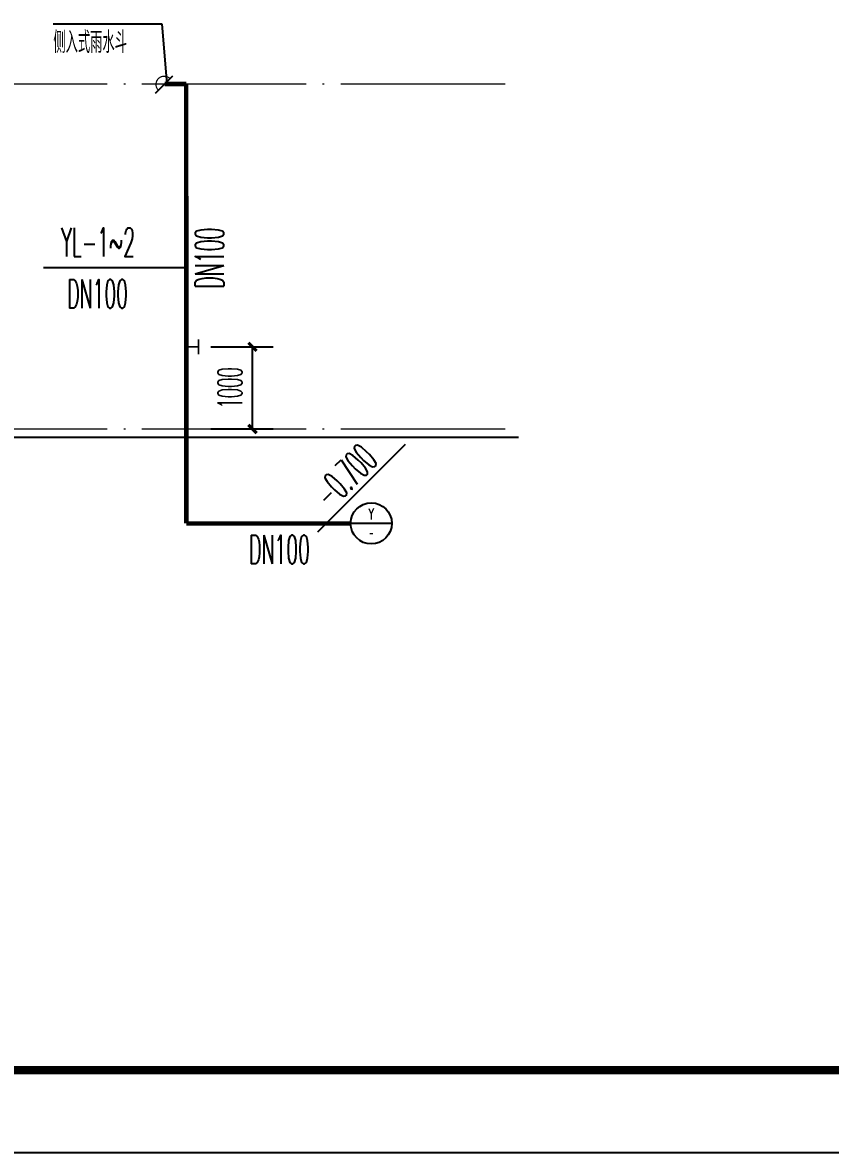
# Model space of a CAD drawing. Extents: x 806433 to 916184, y 471594 to 628865.
# Drawn here: x 872610 to 882439, y 504587 to 518341 of the extents above; entities that cross this region are included whole.
import ezdxf
from ezdxf.enums import TextEntityAlignment as Align

# ---------------------------------------------------------------- set-up
doc = ezdxf.new("R2010")
doc.units = 0
doc.header["$LTSCALE"] = 1000
doc.header["$MEASUREMENT"] = 0
doc.linetypes.add('DOTE', pattern=[2.42, 2, -0.2, 0.02, -0.2])
for name, color, linetype in [('DIM_不分区给水', 3, 'Continuous'), ('DIM_消防', 3, 'Continuous'), ('DIM_雨水', 4, 'Continuous'), ('EQUIP_污水', 7, 'Continuous'), ('PIPE-雨水', 4, 'TG_Y'), ('TWT_DIM', 3, 'Continuous'), ('图框', 140, 'Continuous'), ('立面', 2, 'Continuous')]:
    doc.layers.add(name, color=color, linetype=linetype)
doc.layers.add('DOTE', color=19, linetype='DOTE', lineweight=9)
doc.layers.add('ZC', color=6, linetype='Continuous', lineweight=40)
doc.styles.add('_TCH_DIM_T3', font='SIMPLEX.shx', dxfattribs={"width": 0.494118, "bigfont": 'GBCBIG.shx'})
doc.styles.add('_TWT_SERIAL', font='simplex.shx', dxfattribs={"width": 0.6, "oblique": 10, "height": 3.5, "bigfont": 'aadri.shx'})
doc.styles.add('TG_LINETYPE', font='SIMPLEX', dxfattribs={"width": 0.8, "height": 3, "bigfont": 'HZTXT'})
doc.linetypes.add('TG_Y', pattern='A,2,-0.229,["Y",TG_LINETYPE,S=0.1,R=0,X=-0.229,Y=-0.15],0', length=2.229)
doc.dimstyles.new('_TWT_ARCH&&100', dxfattribs={"dimtxt": 297.5, "dimasz": 100, "dimexe": 250, "dimexo": 300, "dimgap": 126.25, "dimtad": 1, "dimdec": 0, "dimzin": 0, "dimdsep": 46, "dimtxsty": '_TCH_DIM_T3', "dimblk": 'ARCHTICK', "dimcen": 0.09, "dimclrt": 7, "dimazin": 2, "dimtfac": 1, "dimtdec": 0, "dimtix": 1, "dimtmove": 2, "dimatfit": 3, "dimfxl": 0, "dimtolj": 1, "dimtzin": 0, "dimarcsym": 0})

# ---------------------------------------------------------------- blocks, each defined once
blk = doc.blocks.new('A$C18B071EE')
at = {"layer": 'DIM_雨水'}
blk.add_line((250, 0), (-250, 0), dxfattribs=at)
blk.add_circle((0, 0), 250, dxfattribs=at)
at = {"layer": 'DIM_雨水', "color": 7, "style": '_TWT_SERIAL'}
for s, width, p, p2 in [('Y', 0.6, (-31, 46), (31, 46)), ('-', 0.466667, (-27, -180), (27, -180))]:
    blk.add_text(s, height=134, dxfattribs=dict(at, width=width)).set_placement(p, p2, align=Align.FIT)
blk = doc.blocks.new('_ArchTick')
at = {"color": 0, "linetype": 'ByBlock', "const_width": 0.4}
blk.add_lwpolyline([(-0.5, -0.5), (0.5, 0.5)], dxfattribs=at)
blk = doc.blocks.new('*D30')
at = {"layer": 'Defpoints', "color": 0}
for p in [(874602, 514394), (875407, 514394), (874602, 513394)]:
    blk.add_point(p, dxfattribs=at)
at = {"layer": 'TWT_DIM', "color": 0, "lineweight": -2}
for p, q in [((874902, 514394), (875657, 514394)), ((875407, 513394), (875407, 514394)), ((874902, 513394), (875657, 513394))]:
    blk.add_line(p, q, dxfattribs=at)
at = {"layer": 'TWT_DIM', "color": 0, "lineweight": -2, "xscale": 100, "yscale": 100, "zscale": 100}
for p, rotation in [((875407, 514394), 90), ((875407, 513394), 270)]:
    blk.add_blockref('_ArchTick', p, dxfattribs=dict(at, rotation=rotation))
at = {"layer": 'TWT_DIM', "color": 7, "insert": (875132, 513894), "char_height": 297.5, "attachment_point": 5, "rotation": 90, "style": '_TCH_DIM_T3'}
blk.add_mtext('\\A1;1000', dxfattribs=at)
blk = doc.blocks.new('$ATTACHMENT$00000073')
at = {"const_width": 20}
for points in [[(0, 0), (150, 0)], [(150, 90), (150, -90)]]:
    blk.add_lwpolyline(points, dxfattribs=at)
blk = doc.blocks.new('$ATTACHMENT$00000217')
blk.add_line((-150, 0), (150, 0))
at = {"const_width": 15}
blk.add_lwpolyline([(-99, 0, -1), (101, 0)], format="xyb", dxfattribs=at)

msp = doc.modelspace()

# ---------------------------------------------------------------- linework, layer by layer
at = {"layer": 'DIM_不分区给水'}
for p, q in [((874307.6, 518323.8), (872981.5, 518323.8)), ((874368.2, 517594), (874307.6, 518323.8)), ((874224.6, 515354, 450), (872862.2, 515354, 450)), ((874601.6, 515354, 450), (874224.6, 515354, 450))]:
    msp.add_line(p, q, dxfattribs=at)
at = {"layer": 'DIM_消防'}
msp.add_line((877264, 513204, 450), (876198, 512138, 450), dxfattribs=at)
at = {"layer": 'DOTE', "color": 8}
for points in [[(861960.1, 517594), (878485, 517594)], [(861960.1, 513394), (878485, 513394)]]:
    msp.add_lwpolyline(points, dxfattribs=at)
at = {"layer": 'PIPE-雨水', "const_width": 55}
for points in [[(874338.3, 517594), (874600.2, 517594)], [(874600.2, 517594), (874601.6, 514394)], [(874601.6, 514394), (874601.6, 512244)], [(874601.6, 512244), (876601.6, 512244)]]:
    msp.add_lwpolyline(points, dxfattribs=at)
at = {"layer": '图框'}
msp.add_lwpolyline([(832868.9, 504586.9), (892268.9, 504586.9), (892268.9, 546586.9), (832868.9, 546586.9)], close=True, dxfattribs=at)
at = {"layer": '图框', "const_width": 100}
msp.add_lwpolyline([(835368.9, 505586.9), (891268.9, 505586.9), (891268.9, 545586.9), (835368.9, 545586.9)], close=True, dxfattribs=at)
at = {"layer": '立面', "color": 8}
msp.add_line((861801.4, 513294), (878643.6, 513294), dxfattribs=at)

# ---------------------------------------------------------------- block references
at = {"layer": 'EQUIP_污水', "rotation": 44.92606403842515}
msp.add_blockref('$ATTACHMENT$00000217', (874331.7, 517587.5), dxfattribs=at)
at = {"layer": 'EQUIP_污水'}
msp.add_blockref('$ATTACHMENT$00000073', (874601.6, 514394), dxfattribs=at)
at = {"layer": 'ZC'}
msp.add_blockref('A$C18B071EE', (876851.6, 512244, 450), dxfattribs=at)

# ---------------------------------------------------------------- texts
at = {"layer": 'DIM_不分区给水', "color": 7, "style": '_TWT_SERIAL'}
for s, height, width, p in [('侧入式雨水斗', 261.81, 0.6, (872984, 517970.8)), ('YL-1~2', 350, 0.48, (873077.3, 515494, 450)), ('DN100', 350, 0.48, (873150.4, 514864, 450))]:
    msp.add_text(s, height=height, dxfattribs=dict(at, width=width)).set_placement(p)
at = {"layer": 'DIM_消防', "color": 7, "style": '_TWT_SERIAL', "width": 0.48}
for s, rotation, p in [('DN100', 90, (875059.9, 515103.3, 450)), ('-0.700', 45, (876361.8, 512400.7, 450))]:
    msp.add_text(s, height=350, rotation=rotation, dxfattribs=at).set_placement(p)
msp.add_text('DN100', height=350, dxfattribs=at).set_placement((875363.9, 511752.7, 450))

# ---------------------------------------------------------------- dimensions: what is measured, and where the dimension line sits
at = {"layer": 'TWT_DIM'}
dim = msp.add_aligned_dim(p1=(874601.6, 513394), p2=(874601.6, 514394), distance=-805.6, dimstyle='_TWT_ARCH&&100', dxfattribs=at)
dim.commit()
dim.dimension.update_dxf_attribs({"geometry": '*D30', "text_midpoint": (875132.2, 513894)})

doc.saveas('drawing.dxf')
